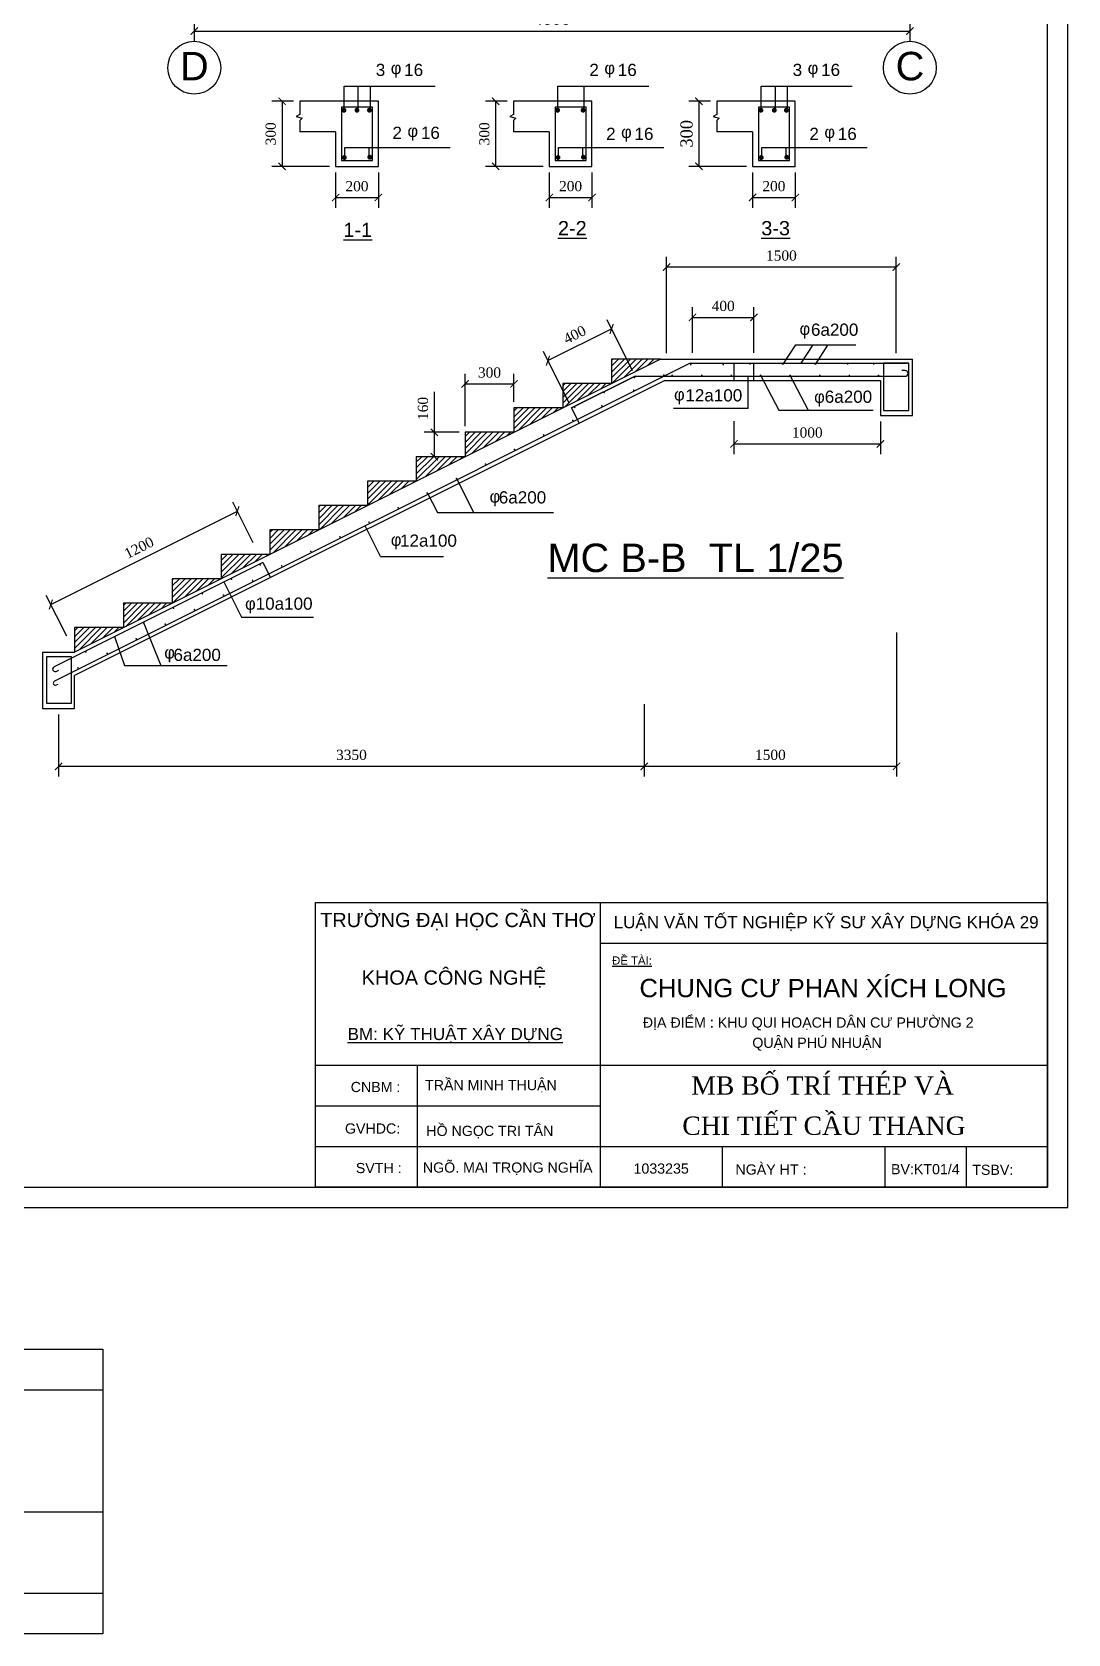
# Model space of a CAD drawing. Header units: millimetres. Extents: x -13160 to 230329, y -20060 to 75228.
# Drawn here: x 204861 to 230329, y -20060 to 19314 of the extents above; entities that cross this region are included whole.
import ezdxf
from ezdxf.enums import TextEntityAlignment as Align

# ---------------------------------------------------------------- set-up
doc = ezdxf.new("R2010")
doc.units = ezdxf.units.MM
doc.header["$LTSCALE"] = 6
for name, color, linetype in [('BAO', 3, 'Continuous'), ('BAODAM', 3, 'Continuous'), ('BAOMANH', 2, 'Continuous'), ('DAI', 4, 'Continuous'), ('HATCH', 5, 'Continuous'), ('KTHUOT', 6, 'Continuous'), ('TEXT', 7, 'Continuous'), ('THEP', 1, 'Continuous')]:
    doc.layers.add(name, color=color, linetype=linetype)
doc.styles.add('VH', font='')
doc.styles.add('VNI-HELVE', font='')
doc.styles.add('VNI-TIMES', font='')
doc.styles.get('VH').set_extended_font_data('VNI-Helve')
doc.styles.get('VNI-HELVE').set_extended_font_data('VNI-Helve')
doc.styles.get('VNI-TIMES').set_extended_font_data('VNI-Times')
doc.dimstyles.new('D1', dxfattribs={"dimtxt": 250, "dimasz": 180, "dimexe": 250, "dimexo": 150, "dimgap": 150, "dimtad": 1, "dimdec": 0, "dimtxsty": 'VNI-TIMES', "dimblk": 'ARCHTICK', "dimcen": 2.5, "dimadec": 0, "dimazin": 0, "dimtfac": 1, "dimtdec": 0, "dimtmove": 0, "dimatfit": 3, "dimldrblk": 'ARCHTICK', "dimfxl": 1, "dimarcsym": 0})

# ---------------------------------------------------------------- blocks, each defined once
blk = doc.blocks.new('_ArchTick')
at = {"layer": 'BAOMANH', "color": 0, "const_width": 0.15}
blk.add_lwpolyline([(-0.5, -0.5), (0.5, 0.5)], dxfattribs=at)
blk = doc.blocks.new('*D32')
at = {"layer": 'DEFPOINTS', "color": 0, "linetype": 'Continuous', "ltscale": 4}
for p in [(211443, 17613), (211008, 16013), (212325, 16013)]:
    blk.add_point(p, dxfattribs=at)
at = {"layer": 'KTHUOT', "color": 0, "linetype": 'Continuous', "lineweight": -2, "ltscale": 4, "transparency": 16777216}
for p, q in [((211293, 17613), (210758, 17613)), ((211008, 17613), (211008, 16013)), ((212175, 16013), (210758, 16013))]:
    blk.add_line(p, q, dxfattribs=at)
at = {"layer": 'KTHUOT', "color": 0, "linetype": 'Continuous', "lineweight": -2, "ltscale": 4, "transparency": 16777216, "xscale": 180, "yscale": 180, "zscale": 180}
for p, rotation in [((211008, 17613), 90), ((211008, 16013), 270)]:
    blk.add_blockref('_ArchTick', p, dxfattribs=dict(at, rotation=rotation))
at = {"layer": 'KTHUOT', "color": 0, "linetype": 'Continuous', "ltscale": 4, "transparency": 16777216, "insert": (210730, 16813), "char_height": 250, "attachment_point": 5, "rotation": 90, "style": 'VNI-TIMES'}
blk.add_mtext('300', dxfattribs=at)
blk = doc.blocks.new('*D31')
at = {"layer": 'DEFPOINTS', "color": 0, "linetype": 'Continuous', "ltscale": 4}
for p in [(212325, 16013), (213375, 16013), (213375, 15247)]:
    blk.add_point(p, dxfattribs=at)
at = {"layer": 'KTHUOT', "color": 0, "linetype": 'Continuous', "lineweight": -2, "ltscale": 4, "transparency": 16777216}
for p, q in [((212325, 15863), (212325, 14997)), ((213375, 15863), (213375, 14997)), ((212325, 15247), (213375, 15247))]:
    blk.add_line(p, q, dxfattribs=at)
at = {"layer": 'KTHUOT', "color": 0, "linetype": 'Continuous', "lineweight": -2, "ltscale": 4, "transparency": 16777216, "xscale": 180, "yscale": 180, "zscale": 180, "rotation": 180}
blk.add_blockref('_ArchTick', (212325, 15247), dxfattribs=at)
at = {"layer": 'KTHUOT', "color": 0, "linetype": 'Continuous', "lineweight": -2, "ltscale": 4, "transparency": 16777216, "xscale": 180, "yscale": 180, "zscale": 180}
blk.add_blockref('_ArchTick', (213375, 15247), dxfattribs=at)
at = {"layer": 'KTHUOT', "color": 0, "linetype": 'Continuous', "ltscale": 4, "transparency": 16777216, "insert": (212850, 15525), "char_height": 250, "attachment_point": 5, "style": 'VNI-TIMES'}
blk.add_mtext('200', dxfattribs=at)
blk = doc.blocks.new('*D30')
at = {"layer": 'DEFPOINTS', "color": 0, "linetype": 'Continuous', "ltscale": 4}
for p in [(217577, 16013), (218627, 16013), (218627, 15247)]:
    blk.add_point(p, dxfattribs=at)
at = {"layer": 'KTHUOT', "color": 0, "linetype": 'Continuous', "lineweight": -2, "ltscale": 4, "transparency": 16777216}
for p, q in [((217577, 15863), (217577, 14997)), ((218627, 15863), (218627, 14997)), ((217577, 15247), (218627, 15247))]:
    blk.add_line(p, q, dxfattribs=at)
at = {"layer": 'KTHUOT', "color": 0, "linetype": 'Continuous', "lineweight": -2, "ltscale": 4, "transparency": 16777216, "xscale": 180, "yscale": 180, "zscale": 180, "rotation": 180}
blk.add_blockref('_ArchTick', (217577, 15247), dxfattribs=at)
at = {"layer": 'KTHUOT', "color": 0, "linetype": 'Continuous', "lineweight": -2, "ltscale": 4, "transparency": 16777216, "xscale": 180, "yscale": 180, "zscale": 180}
blk.add_blockref('_ArchTick', (218627, 15247), dxfattribs=at)
at = {"layer": 'KTHUOT', "color": 0, "linetype": 'Continuous', "ltscale": 4, "transparency": 16777216, "insert": (218102, 15525), "char_height": 250, "attachment_point": 5, "style": 'VNI-TIMES'}
blk.add_mtext('200', dxfattribs=at)
blk = doc.blocks.new('*D29')
at = {"layer": 'DEFPOINTS', "color": 0, "linetype": 'Continuous', "ltscale": 4}
for p in [(216695, 17613), (216259, 16013), (217577, 16013)]:
    blk.add_point(p, dxfattribs=at)
at = {"layer": 'KTHUOT', "color": 0, "linetype": 'Continuous', "lineweight": -2, "ltscale": 4, "transparency": 16777216}
for p, q in [((216545, 17613), (216009, 17613)), ((216259, 17613), (216259, 16013)), ((217427, 16013), (216009, 16013))]:
    blk.add_line(p, q, dxfattribs=at)
at = {"layer": 'KTHUOT', "color": 0, "linetype": 'Continuous', "lineweight": -2, "ltscale": 4, "transparency": 16777216, "xscale": 180, "yscale": 180, "zscale": 180}
for p, rotation in [((216259, 17613), 90), ((216259, 16013), 270)]:
    blk.add_blockref('_ArchTick', p, dxfattribs=dict(at, rotation=rotation))
at = {"layer": 'KTHUOT', "color": 0, "linetype": 'Continuous', "ltscale": 4, "transparency": 16777216, "insert": (215981, 16813), "char_height": 250, "attachment_point": 5, "rotation": 90, "style": 'VNI-TIMES'}
blk.add_mtext('300', dxfattribs=at)
blk = doc.blocks.new('*D27')
at = {"layer": 'DEFPOINTS', "color": 0, "linetype": 'Continuous', "ltscale": 4}
for p in [(208849, 22008), (226443, 20239), (226443, 19338)]:
    blk.add_point(p, dxfattribs=at)
at = {"layer": 'KTHUOT', "color": 0, "linetype": 'Continuous', "lineweight": -2, "ltscale": 4, "transparency": 16777216}
for p, q in [((208849, 21858), (208849, 19088)), ((226443, 20089), (226443, 19088)), ((208849, 19338), (226443, 19338))]:
    blk.add_line(p, q, dxfattribs=at)
at = {"layer": 'KTHUOT', "color": 0, "linetype": 'Continuous', "lineweight": -2, "ltscale": 4, "transparency": 16777216, "xscale": 180, "yscale": 180, "zscale": 180, "rotation": 180}
blk.add_blockref('_ArchTick', (208849, 19338), dxfattribs=at)
at = {"layer": 'KTHUOT', "color": 0, "linetype": 'Continuous', "lineweight": -2, "ltscale": 4, "transparency": 16777216, "xscale": 180, "yscale": 180, "zscale": 180}
blk.add_blockref('_ArchTick', (226443, 19338), dxfattribs=at)
at = {"layer": 'KTHUOT', "color": 0, "linetype": 'Continuous', "ltscale": 4, "transparency": 16777216, "insert": (217646, 19641), "char_height": 300, "attachment_point": 5, "style": 'VNI-TIMES'}
blk.add_mtext('4000', dxfattribs=at)
blk = doc.blocks.new('*D23')
at = {"layer": 'DEFPOINTS', "color": 0, "linetype": 'Continuous', "ltscale": 4}
for p in [(222575, 16013), (223625, 16013), (223625, 15247)]:
    blk.add_point(p, dxfattribs=at)
at = {"layer": 'KTHUOT', "color": 0, "linetype": 'Continuous', "lineweight": -2, "ltscale": 4, "transparency": 16777216}
for p, q in [((222575, 15863), (222575, 14997)), ((223625, 15863), (223625, 14997)), ((222575, 15247), (223625, 15247))]:
    blk.add_line(p, q, dxfattribs=at)
at = {"layer": 'KTHUOT', "color": 0, "linetype": 'Continuous', "lineweight": -2, "ltscale": 4, "transparency": 16777216, "xscale": 180, "yscale": 180, "zscale": 180, "rotation": 180}
blk.add_blockref('_ArchTick', (222575, 15247), dxfattribs=at)
at = {"layer": 'KTHUOT', "color": 0, "linetype": 'Continuous', "lineweight": -2, "ltscale": 4, "transparency": 16777216, "xscale": 180, "yscale": 180, "zscale": 180}
blk.add_blockref('_ArchTick', (223625, 15247), dxfattribs=at)
at = {"layer": 'KTHUOT', "color": 0, "linetype": 'Continuous', "ltscale": 4, "transparency": 16777216, "insert": (223100, 15525), "char_height": 250, "attachment_point": 5, "style": 'VNI-TIMES'}
blk.add_mtext('200', dxfattribs=at)
blk = doc.blocks.new('*D22')
at = {"layer": 'DEFPOINTS', "color": 0, "linetype": 'Continuous', "ltscale": 4}
for p in [(221693, 17613), (221257, 16013), (222575, 16013)]:
    blk.add_point(p, dxfattribs=at)
at = {"layer": 'KTHUOT', "color": 0, "linetype": 'Continuous', "lineweight": -2, "ltscale": 4, "transparency": 16777216}
for p, q in [((221543, 17613), (221007, 17613)), ((221257, 17613), (221257, 16013)), ((222425, 16013), (221007, 16013))]:
    blk.add_line(p, q, dxfattribs=at)
at = {"layer": 'KTHUOT', "color": 0, "linetype": 'Continuous', "lineweight": -2, "ltscale": 4, "transparency": 16777216, "xscale": 180, "yscale": 180, "zscale": 180}
for p, rotation in [((221257, 17613), 90), ((221257, 16013), 270)]:
    blk.add_blockref('_ArchTick', p, dxfattribs=dict(at, rotation=rotation))
at = {"layer": 'KTHUOT', "color": 0, "linetype": 'Continuous', "ltscale": 4, "transparency": 16777216, "insert": (220954, 16813), "char_height": 300, "attachment_point": 5, "rotation": 90, "style": 'VNI-TIMES'}
blk.add_mtext('300', dxfattribs=at)
blk = doc.blocks.new('*D15')
at = {"layer": 'DEFPOINTS', "color": 0, "linetype": 'Continuous', "ltscale": 4}
for p in [(219913, 2944), (205515, 2690), (219913, 1266)]:
    blk.add_point(p, dxfattribs=at)
at = {"layer": 'KTHUOT', "color": 0, "linetype": 'Continuous', "lineweight": -2, "ltscale": 4, "transparency": 16777216}
for p, q in [((219913, 2794), (219913, 1016)), ((205515, 2540), (205515, 1016)), ((205515, 1266), (219913, 1266))]:
    blk.add_line(p, q, dxfattribs=at)
at = {"layer": 'KTHUOT', "color": 0, "linetype": 'Continuous', "lineweight": -2, "ltscale": 4, "transparency": 16777216, "xscale": 180, "yscale": 180, "zscale": 180, "rotation": 180}
blk.add_blockref('_ArchTick', (205515, 1266), dxfattribs=at)
at = {"layer": 'KTHUOT', "color": 0, "linetype": 'Continuous', "lineweight": -2, "ltscale": 4, "transparency": 16777216, "xscale": 180, "yscale": 180, "zscale": 180}
blk.add_blockref('_ArchTick', (219913, 1266), dxfattribs=at)
at = {"layer": 'KTHUOT', "color": 0, "linetype": 'Continuous', "ltscale": 4, "transparency": 16777216, "insert": (212714, 1546), "char_height": 250, "attachment_point": 5, "style": 'VNI-TIMES'}
blk.add_mtext('3350', dxfattribs=at)
blk = doc.blocks.new('*D14')
at = {"layer": 'DEFPOINTS', "color": 0, "linetype": 'Continuous', "ltscale": 4}
for p in [(226115, 4704), (219913, 2794), (226115, 1266)]:
    blk.add_point(p, dxfattribs=at)
at = {"layer": 'KTHUOT', "color": 0, "linetype": 'Continuous', "lineweight": -2, "ltscale": 4, "transparency": 16777216}
for p, q in [((226115, 4554), (226115, 1016)), ((219913, 2644), (219913, 1016)), ((219913, 1266), (226115, 1266))]:
    blk.add_line(p, q, dxfattribs=at)
at = {"layer": 'KTHUOT', "color": 0, "linetype": 'Continuous', "lineweight": -2, "ltscale": 4, "transparency": 16777216, "xscale": 180, "yscale": 180, "zscale": 180, "rotation": 180}
blk.add_blockref('_ArchTick', (219913, 1266), dxfattribs=at)
at = {"layer": 'KTHUOT', "color": 0, "linetype": 'Continuous', "lineweight": -2, "ltscale": 4, "transparency": 16777216, "xscale": 180, "yscale": 180, "zscale": 180}
blk.add_blockref('_ArchTick', (226115, 1266), dxfattribs=at)
at = {"layer": 'KTHUOT', "color": 0, "linetype": 'Continuous', "ltscale": 4, "transparency": 16777216, "insert": (223014, 1546), "char_height": 250, "attachment_point": 5, "style": 'VNI-TIMES'}
blk.add_mtext('1500', dxfattribs=at)
blk = doc.blocks.new('*D13')
at = {"layer": 'DEFPOINTS', "color": 0, "linetype": 'Continuous', "ltscale": 4}
for p in [(209909, 7537), (210365, 6624), (205780, 4332)]:
    blk.add_point(p, dxfattribs=at)
at = {"layer": 'KTHUOT', "color": 0, "linetype": 'Continuous', "lineweight": -2, "ltscale": 4, "transparency": 16777216}
for p, q in [((205324, 5245), (209909, 7537)), ((210298, 6758), (209797, 7761)), ((205713, 4466), (205212, 5468))]:
    blk.add_line(p, q, dxfattribs=at)
at = {"layer": 'KTHUOT', "color": 0, "linetype": 'Continuous', "lineweight": -2, "ltscale": 4, "transparency": 16777216, "xscale": 180, "yscale": 180, "zscale": 180}
for p, rotation in [((209909, 7537), 26.56505117707803), ((205324, 5245), 206.565051177078)]:
    blk.add_blockref('_ArchTick', p, dxfattribs=dict(at, rotation=rotation))
at = {"layer": 'KTHUOT', "color": 0, "linetype": 'Continuous', "ltscale": 4, "transparency": 16777216, "insert": (207492, 6640), "char_height": 250, "attachment_point": 5, "rotation": 26.5651, "style": 'VNI-TIMES'}
blk.add_mtext('1200', dxfattribs=at)
blk = doc.blocks.new('*D12')
at = {"layer": 'DEFPOINTS', "color": 0, "linetype": 'Continuous', "ltscale": 4}
for p in [(222118, 9900), (225721, 9890), (225721, 9191)]:
    blk.add_point(p, dxfattribs=at)
at = {"layer": 'KTHUOT', "color": 0, "linetype": 'Continuous', "lineweight": -2, "ltscale": 4, "transparency": 16777216}
for p, q in [((222118, 9750), (222118, 8941)), ((225721, 9740), (225721, 8941)), ((222118, 9191), (225721, 9191))]:
    blk.add_line(p, q, dxfattribs=at)
at = {"layer": 'KTHUOT', "color": 0, "linetype": 'Continuous', "lineweight": -2, "ltscale": 4, "transparency": 16777216, "xscale": 180, "yscale": 180, "zscale": 180, "rotation": 180}
blk.add_blockref('_ArchTick', (222118, 9191), dxfattribs=at)
at = {"layer": 'KTHUOT', "color": 0, "linetype": 'Continuous', "lineweight": -2, "ltscale": 4, "transparency": 16777216, "xscale": 180, "yscale": 180, "zscale": 180}
blk.add_blockref('_ArchTick', (225721, 9191), dxfattribs=at)
at = {"layer": 'KTHUOT', "color": 0, "linetype": 'Continuous', "ltscale": 4, "transparency": 16777216, "insert": (223920, 9469), "char_height": 250, "attachment_point": 5, "style": 'VNI-TIMES'}
blk.add_mtext('1000', dxfattribs=at)
blk = doc.blocks.new('*D11')
at = {"layer": 'DEFPOINTS', "color": 0, "linetype": 'Continuous', "ltscale": 4}
for p in [(222610, 12302), (221098, 11283), (222610, 11283)]:
    blk.add_point(p, dxfattribs=at)
at = {"layer": 'KTHUOT', "color": 0, "linetype": 'Continuous', "lineweight": -2, "ltscale": 4, "transparency": 16777216}
for p, q in [((221098, 11433), (221098, 12552)), ((221098, 12302), (222610, 12302)), ((222610, 11433), (222610, 12552))]:
    blk.add_line(p, q, dxfattribs=at)
at = {"layer": 'KTHUOT', "color": 0, "linetype": 'Continuous', "lineweight": -2, "ltscale": 4, "transparency": 16777216, "xscale": 180, "yscale": 180, "zscale": 180, "rotation": 180}
blk.add_blockref('_ArchTick', (221098, 12302), dxfattribs=at)
at = {"layer": 'KTHUOT', "color": 0, "linetype": 'Continuous', "lineweight": -2, "ltscale": 4, "transparency": 16777216, "xscale": 180, "yscale": 180, "zscale": 180}
blk.add_blockref('_ArchTick', (222610, 12302), dxfattribs=at)
at = {"layer": 'KTHUOT', "color": 0, "linetype": 'Continuous', "ltscale": 4, "transparency": 16777216, "insert": (221854, 12580), "char_height": 250, "attachment_point": 5, "style": 'VNI-TIMES'}
blk.add_mtext('400', dxfattribs=at)
blk = doc.blocks.new('*D10')
at = {"layer": 'DEFPOINTS', "color": 0, "linetype": 'Continuous', "ltscale": 4}
for p in [(216708, 10666), (216708, 10076), (215508, 9476)]:
    blk.add_point(p, dxfattribs=at)
at = {"layer": 'KTHUOT', "color": 0, "linetype": 'Continuous', "lineweight": -2, "ltscale": 4, "transparency": 16777216}
for p, q in [((215508, 9626), (215508, 10916)), ((215508, 10666), (216708, 10666)), ((216708, 10226), (216708, 10916))]:
    blk.add_line(p, q, dxfattribs=at)
at = {"layer": 'KTHUOT', "color": 0, "linetype": 'Continuous', "lineweight": -2, "ltscale": 4, "transparency": 16777216, "xscale": 180, "yscale": 180, "zscale": 180, "rotation": 180}
blk.add_blockref('_ArchTick', (215508, 10666), dxfattribs=at)
at = {"layer": 'KTHUOT', "color": 0, "linetype": 'Continuous', "lineweight": -2, "ltscale": 4, "transparency": 16777216, "xscale": 180, "yscale": 180, "zscale": 180}
blk.add_blockref('_ArchTick', (216708, 10666), dxfattribs=at)
at = {"layer": 'KTHUOT', "color": 0, "linetype": 'Continuous', "ltscale": 4, "transparency": 16777216, "insert": (216108, 10944), "char_height": 250, "attachment_point": 5, "style": 'VNI-TIMES'}
blk.add_mtext('300', dxfattribs=at)
blk = doc.blocks.new('*D9')
at = {"layer": 'DEFPOINTS', "color": 0, "linetype": 'Continuous', "ltscale": 4}
for p in [(214752, 9476), (215508, 9476), (215508, 8876)]:
    blk.add_point(p, dxfattribs=at)
at = {"layer": 'KTHUOT', "color": 0, "linetype": 'Continuous', "lineweight": -2, "ltscale": 4, "transparency": 16777216}
for p, q in [((214752, 9476), (214752, 10469)), ((215358, 9476), (214502, 9476)), ((214752, 8876), (214752, 9476)), ((215358, 8876), (214502, 8876))]:
    blk.add_line(p, q, dxfattribs=at)
at = {"layer": 'KTHUOT', "color": 0, "linetype": 'Continuous', "lineweight": -2, "ltscale": 4, "transparency": 16777216, "xscale": 180, "yscale": 180, "zscale": 180}
for p, rotation in [((214752, 9476), 90), ((214752, 8876), 270)]:
    blk.add_blockref('_ArchTick', p, dxfattribs=dict(at, rotation=rotation))
at = {"layer": 'KTHUOT', "color": 0, "linetype": 'Continuous', "ltscale": 4, "transparency": 16777216, "insert": (214473, 10063), "char_height": 250, "attachment_point": 5, "rotation": 90, "style": 'VNI-TIMES'}
blk.add_mtext('160', dxfattribs=at)
blk = doc.blocks.new('*D8')
at = {"layer": 'DEFPOINTS', "color": 0, "linetype": 'Continuous', "ltscale": 4}
for p in [(219109, 12016), (219687, 10855), (218123, 10076)]:
    blk.add_point(p, dxfattribs=at)
at = {"layer": 'KTHUOT', "color": 0, "linetype": 'Continuous', "lineweight": -2, "ltscale": 4, "transparency": 16777216}
for p, q in [((219620, 10989), (218997, 12240)), ((217544, 11238), (219109, 12016)), ((218056, 10210), (217433, 11461))]:
    blk.add_line(p, q, dxfattribs=at)
at = {"layer": 'KTHUOT', "color": 0, "linetype": 'Continuous', "lineweight": -2, "ltscale": 4, "transparency": 16777216, "xscale": 180, "yscale": 180, "zscale": 180}
for p, rotation in [((219109, 12016), 26.46610344392658), ((217544, 11238), 206.4661034439266)]:
    blk.add_blockref('_ArchTick', p, dxfattribs=dict(at, rotation=rotation))
at = {"layer": 'KTHUOT', "color": 0, "linetype": 'Continuous', "ltscale": 4, "transparency": 16777216, "insert": (218203, 11876), "char_height": 250, "attachment_point": 5, "rotation": 26.4661, "style": 'VNI-TIMES'}
blk.add_mtext('400', dxfattribs=at)
blk = doc.blocks.new('*D7')
at = {"layer": 'DEFPOINTS', "color": 0, "linetype": 'Continuous', "ltscale": 4}
for p in [(220462, 13539), (220462, 11270), (226109, 11270)]:
    blk.add_point(p, dxfattribs=at)
at = {"layer": 'KTHUOT', "color": 0, "linetype": 'Continuous', "lineweight": -2, "ltscale": 4, "transparency": 16777216}
for p, q in [((220462, 11420), (220462, 13789)), ((226109, 11420), (226109, 13789)), ((226109, 13539), (220462, 13539))]:
    blk.add_line(p, q, dxfattribs=at)
at = {"layer": 'KTHUOT', "color": 0, "linetype": 'Continuous', "lineweight": -2, "ltscale": 4, "transparency": 16777216, "xscale": 180, "yscale": 180, "zscale": 180, "rotation": 180}
blk.add_blockref('_ArchTick', (220462, 13539), dxfattribs=at)
at = {"layer": 'KTHUOT', "color": 0, "linetype": 'Continuous', "lineweight": -2, "ltscale": 4, "transparency": 16777216, "xscale": 180, "yscale": 180, "zscale": 180}
blk.add_blockref('_ArchTick', (226109, 13539), dxfattribs=at)
at = {"layer": 'KTHUOT', "color": 0, "linetype": 'Continuous', "ltscale": 4, "transparency": 16777216, "insert": (223285, 13819), "char_height": 250, "attachment_point": 5, "style": 'VNI-TIMES'}
blk.add_mtext('1500', dxfattribs=at)

msp = doc.modelspace()

# ---------------------------------------------------------------- hatches: boundary and pattern name
at = {"layer": 'HATCH', "linetype": 'Continuous'}
h = msp.add_hatch(dxfattribs=at)
h.set_pattern_fill('ANSI31', color=5, scale=32, style=0)
h.set_pattern_definition([(45, (160350.5, -173236.47), (-71.84205, 71.84205), [])])
h.paths.add_polyline_path([(210708.2, 7076), (210708.2, 6476), (211908.2, 7076)])
h.paths.add_polyline_path([(211908.2, 7676), (211908.2, 7076), (213108.2, 7676)])
h.paths.add_polyline_path([(214308.2, 8276), (213108.2, 8276), (213108.2, 7676)])
h.paths.add_polyline_path([(215508.2, 8876), (214308.2, 8876), (214308.2, 8276)])
h.paths.add_polyline_path([(215508.2, 8876), (216708.2, 9476), (215508.2, 9476)])
h.paths.add_polyline_path([(217908.2, 10076), (216708.2, 10076), (216708.2, 9476)])
h.paths.add_polyline_path([(219108.2, 10676), (217908.2, 10676), (217908.2, 10076)])
h.paths.add_polyline_path([(220308.2, 11276), (219108.2, 11276), (219108.2, 10676)])
h = msp.add_hatch(dxfattribs=at)
h.set_pattern_fill('ANSI31', color=5, scale=32, style=0)
h.set_pattern_definition([(45, (112541.48, -5722.75), (-71.84205, 71.84205), [])])
h.paths.add_polyline_path([(210492.9, 6368.4), (210708.2, 6476), (210439.1, 6476), (209508.2, 6476), (209508.2, 5876)])
h.paths.add_polyline_path([(208308.2, 5876), (208308.2, 5276), (209508.2, 5876)])
h.paths.add_polyline_path([(208308.2, 5276), (207108.2, 5276), (207108.2, 4676)])
h.paths.add_polyline_path([(207108.2, 4676), (205908.2, 4676), (205908.2, 4076)])

# ---------------------------------------------------------------- linework, layer by layer
at = {"layer": 'BAO'}
for p, q in [((195601, -14059.8), (206601, -14059.8)), ((188601, -17059.8), (206601, -17059.8)), ((188601, -19059.8), (206601, -19059.8))]:
    msp.add_line(p, q, dxfattribs=at)
msp.add_lwpolyline([(206601, -20059.8), (188601, -20059.8), (188601, -13059.8), (206601, -13059.8)], close=True, dxfattribs=at)
at = {"layer": 'BAODAM', "color": 3, "linetype": 'Continuous', "ltscale": 4}
for p, q in [((212325, 17612.9), (211443.4, 17612.9)), ((217576.8, 17612.9), (216695.3, 17612.9)), ((222574.9, 17612.9), (221693.3, 17612.9)), ((212325, 16862.9), (211443.4, 16862.9)), ((217576.8, 16862.9), (216695.3, 16862.9)), ((222574.9, 16862.9), (221693.3, 16862.9))]:
    msp.add_line(p, q, dxfattribs=at)
at = {"layer": 'BAODAM', "color": 3, "linetype": 'Continuous'}
for p, q in [((213375, 17612.9), (212325, 17612.9)), ((213375, 16012.9), (213375, 17612.9)), ((218626.8, 17612.9), (217576.8, 17612.9)), ((218626.8, 16012.9), (218626.8, 17612.9)), ((223624.9, 17612.9), (222574.9, 17612.9)), ((223624.9, 16012.9), (223624.9, 17612.9)), ((212325, 16862.9), (212325, 16012.9)), ((217576.8, 16862.9), (217576.8, 16012.9)), ((222574.9, 16862.9), (222574.9, 16012.9)), ((212325, 16012.9), (213375, 16012.9)), ((217576.8, 16012.9), (218626.8, 16012.9)), ((222574.9, 16012.9), (223624.9, 16012.9)), ((220308.2, 11276), (205908.2, 4076)), ((220308.2, 11276), (226508.2, 11276)), ((226508.2, 9890.2), (226508.2, 11276)), ((220421.5, 10752.9), (205908.2, 3496.3)), ((220421.5, 10752.9), (225720.9, 10752.9)), ((225720.9, 10752.9), (225720.9, 9890.2)), ((225720.9, 9890.2), (226508.2, 9890.2)), ((205120.9, 4076), (205908.2, 4076)), ((205120.9, 4076), (205120.9, 2690.2)), ((205908.2, 2690.2), (205908.2, 3496.3)), ((205120.9, 2690.2), (205908.2, 2690.2))]:
    msp.add_line(p, q, dxfattribs=at)
for points in [[(220308.2, 11276), (219108.2, 11276), (219108.2, 10676)], [(219108.2, 10676), (217908.2, 10676), (217908.2, 10076)], [(217908.2, 10076), (216708.2, 10076), (216708.2, 9476)], [(216708.2, 9476), (215508.2, 9476), (215508.2, 8876)], [(215508.2, 8876), (214308.2, 8876), (214308.2, 8276)], [(214308.2, 8276), (213108.2, 8276), (213108.2, 7676)], [(213108.2, 7676), (211908.2, 7676), (211908.2, 7076)], [(211908.2, 7076), (210708.2, 7076), (210708.2, 6476)], [(210708.2, 6476), (209508.2, 6476), (209508.2, 5876)], [(209508.2, 5876), (208308.2, 5876), (208308.2, 5276)], [(208308.2, 5276), (207108.2, 5276), (207108.2, 4676)], [(207108.2, 4676), (205908.2, 4676), (205908.2, 4076)]]:
    msp.add_lwpolyline(points, dxfattribs=at)
for centre in [(208848.8, 18437.8), (226443, 18437.8)]:
    msp.add_circle(centre, 650, dxfattribs=at)
at = {"layer": 'BAOMANH', "color": 2, "linetype": 'Continuous', "ltscale": 4}
for p, q in [((212550, 16215.5), (212550, 16475.9)), ((212550, 16475.9), (215139.9, 16475.9)), ((213149.1, 16230.3), (213149.1, 16475.9)), ((217801.8, 16475.9), (220391.7, 16475.9)), ((217801.8, 16215.5), (217801.8, 16475.9)), ((218401, 16230.3), (218401, 16475.9)), ((222799.9, 16475.9), (225389.8, 16475.9)), ((222799.9, 16215.5), (222799.9, 16475.9)), ((223399, 16230.3), (223399, 16475.9))]:
    msp.add_line(p, q, dxfattribs=at)
at = {"layer": 'BAOMANH', "color": 2, "linetype": 'Continuous'}
for p, q in [((223331.2, 11151.9), (223638.3, 11627.4)), ((223638.3, 11627.4), (225112.3, 11627.4)), ((223770.5, 11174.6), (224062.9, 11627.4)), ((224122, 11144.2), (224429.1, 11619.8)), ((222464.7, 10061.5), (222464.7, 10854.6)), ((222770.8, 10877.1), (223223.9, 10016.5)), ((223488.4, 10876.9), (223941.4, 10016.3)), ((222464.7, 10061.5), (220627.4, 10061.5)), ((223223.9, 10016.5), (225539.5, 10016.5)), ((215294.3, 8346.1), (215716.8, 7501)), ((214586.7, 7980.2), (214826.3, 7501)), ((214826.3, 7501), (217682.8, 7501)), ((213427.2, 6427.1), (213051.3, 7178.9)), ((213427.2, 6427.1), (214980.5, 6427.1)), ((209574, 5798), (210014.6, 4931)), ((207603.3, 4798.9), (208025.9, 3743.2)), ((210014.6, 4931), (211777.3, 4931)), ((206895.8, 4433.1), (207135.4, 3743.2)), ((207135.4, 3743.2), (209656.7, 3743.2))]:
    msp.add_line(p, q, dxfattribs=at)
at = {"layer": 'BAOMANH', "color": 2, "linetype": 'Continuous', "ltscale": 4}
for points in [[(212533.6, 17378.1), (212533.6, 17987.6), (214774.6, 17987.6)], [(212876.5, 17404.2), (212876.5, 17987.6)], [(213184.1, 17404.2), (213184.1, 17987.6)], [(217785.5, 17378.1), (217785.5, 17987.6), (220026.4, 17987.6)], [(218436, 17404.2), (218436, 17987.6)], [(222783.5, 17378.1), (222783.5, 17987.6), (225024.5, 17987.6)], [(223137.9, 17404.2), (223137.9, 17987.6)], [(223434, 17404.2), (223434, 17987.6)], [(211443.4, 17612.9), (211443.4, 17286.7), (211358.3, 17242.4), (211505.8, 17198.2), (211446.8, 17139.2), (211443.4, 16862.9)], [(216695.3, 17612.9), (216695.3, 17286.7), (216610.1, 17242.4), (216757.7, 17198.2), (216698.7, 17139.2), (216695.3, 16862.9)], [(221693.3, 17612.9), (221693.3, 17286.7), (221608.2, 17242.4), (221755.7, 17198.2), (221696.7, 17139.2), (221693.3, 16862.9)]]:
    msp.add_lwpolyline(points, dxfattribs=at)
at = {"layer": 'DAI', "color": 4, "linetype": 'Continuous'}
for p, q in [((212467.5, 17471.2), (212467.5, 16156.6)), ((213233.3, 17471.2), (212467.5, 17471.2)), ((213233.3, 16156.6), (213233.3, 17471.2)), ((217719.3, 17471.2), (217719.3, 16156.6)), ((218485.1, 17471.2), (217719.3, 17471.2)), ((218485.1, 16156.6), (218485.1, 17471.2)), ((222717.4, 17471.2), (222717.4, 16156.6)), ((223483.2, 17471.2), (222717.4, 17471.2)), ((223483.2, 16156.6), (223483.2, 17471.2)), ((212467.5, 16156.6), (213233.3, 16156.6)), ((217719.3, 16156.6), (218485.1, 16156.6)), ((222717.4, 16156.6), (223483.2, 16156.6))]:
    msp.add_line(p, q, dxfattribs=at)
at = {"layer": 'DAI', "color": 3, "linetype": 'Continuous', "lineweight": 0, "ltscale": 4}
for p, q in [((209508.2, 6476), (209508.2, 5876)), ((210439.1, 6476), (209508.2, 6476)), ((209508.2, 5876), (210492.9, 6368.4)), ((210708.2, 6476), (210439.1, 6476)), ((210492.9, 6368.4), (210708.2, 6476))]:
    msp.add_line(p, q, dxfattribs=at)
at = {"layer": 'DAI', "color": 4, "linetype": 'Continuous', "ltscale": 4}
for p, q in [((218829.4, -2080.2), (218829.4, -9080.2)), ((218829.4, -3080.2), (229829.4, -3080.2)), ((211829.4, -6080.2), (229829.4, -6080.2)), ((214329.4, -6080.2), (214329.4, -9080.2)), ((211829.4, -7080.2), (218829.4, -7080.2)), ((211829.4, -8080.2), (229829.4, -8080.2)), ((221829.4, -8080.2), (221829.4, -9080.2)), ((225829.4, -8080.2), (225829.4, -9080.2)), ((227829.4, -8080.2), (227829.4, -9080.2))]:
    msp.add_line(p, q, dxfattribs=at)
for points in [[(146129.4, -9580.2), (230329.4, -9580.2), (230329.4, 49819.8), (146129.4, 49819.8)], [(146629.4, -9080.2), (229829.4, -9080.2), (229829.4, 49319.8), (146629.4, 49319.8)], [(229829.4, -9080.2), (211829.4, -9080.2), (211829.4, -2080.2), (229829.4, -2080.2)]]:
    msp.add_lwpolyline(points, close=True, dxfattribs=at)
at = {"layer": 'THEP'}
for p, q in [((221042.7, 11174.6), (210623.8, 5965.1)), ((221042.7, 11174.6), (226372.8, 11174.6)), ((222111.8, 11174.6), (222111.8, 10752.9)), ((222598.3, 11174.6), (222598.3, 10752.9)), ((219687.1, 10854.6), (225720.9, 10854.6)), ((210537.3, 6279.7), (205766.1, 3894.1)), ((210623.8, 5965.1), (210443.1, 5874.8)), ((210537.3, 6279.7), (210724.8, 5904.6))]:
    msp.add_line(p, q, dxfattribs=at)
at = {"layer": 'THEP', "color": 1, "linetype": 'Continuous', "ltscale": 4, "const_width": 60}
for points in [[(212500.6, 17392.5, 1), (212560.6, 17392.5, 1)], [(212818.8, 17392.5, 1), (212878.8, 17392.5, 1)], [(213126.5, 17392.5, 1), (213186.5, 17392.5, 1)], [(217752.5, 17392.5, 1), (217812.5, 17392.5, 1)], [(218378.3, 17392.5, 1), (218438.3, 17392.5, 1)], [(222750.5, 17392.5, 1), (222810.5, 17392.5, 1)], [(223080.2, 17392.5, 1), (223140.2, 17392.5, 1)], [(223376.4, 17392.5, 1), (223436.4, 17392.5, 1)], [(212509.6, 16229.8, 1), (212569.6, 16229.8, 1)], [(213135.5, 16237.1, 1), (213195.5, 16237.1, 1)], [(217761.5, 16229.8, 1), (217821.5, 16229.8, 1)], [(218387.3, 16237.1, 1), (218447.3, 16237.1, 1)], [(222759.5, 16229.8, 1), (222819.5, 16229.8, 1)], [(223385.4, 16237.1, 1), (223445.4, 16237.1, 1)]]:
    msp.add_lwpolyline(points, format="xyb", close=True, dxfattribs=at)
at = {"layer": 'THEP', "const_width": 20}
for points in [[(221045.4, 11138.4, 1), (221065.4, 11138.4, 1)], [(221845.4, 11138.4, 1), (221865.4, 11138.4, 1)], [(222503, 11156.2, 1), (222523, 11156.2, 1)], [(223303, 11156.2, 1), (223323, 11156.2, 1)], [(224103, 11156.2, 1), (224123, 11156.2, 1)], [(224903, 11156.2, 1), (224923, 11156.2, 1)], [(225542.9, 11156.2, 1), (225562.9, 11156.2, 1)], [(219661.9, 10823.9, 1), (219681.9, 10823.9, 1)], [(220384.6, 10880.9, 1), (220404.6, 10880.9, 1)], [(220588.3, 10877.6, 1), (220608.3, 10877.6, 1)], [(221315.8, 10877.6, 1), (221335.8, 10877.6, 1)], [(222043.3, 10877.2, 1), (222063.3, 10877.2, 1)], [(222760.8, 10877.1, 1), (222780.8, 10877.1, 1)], [(223488.4, 10876.7, 1), (223508.4, 10876.7, 1)], [(224215.9, 10876.7, 1), (224235.9, 10876.7, 1)], [(224943.4, 10876.4, 1), (224963.4, 10876.4, 1)], [(225660.9, 10876.2, 1), (225680.9, 10876.2, 1)], [(218916, 10451.6, 1), (218936, 10451.6, 1)], [(219643, 10509.9, 1), (219663, 10509.9, 1)], [(218192.7, 10086.1, 1), (218212.7, 10086.1, 1)], [(218860, 10126.8, 1), (218880, 10126.8, 1)], [(218144.4, 9769, 1), (218164.4, 9769, 1)], [(216713.3, 9053.5, 1), (216733.3, 9053.5, 1)], [(217428.9, 9411.3, 1), (217448.9, 9411.3, 1)], [(215997.8, 8695.7, 1), (216017.8, 8695.7, 1)], [(215282.3, 8338, 1), (215302.3, 8338, 1)], [(214566.7, 7980.2, 1), (214586.7, 7980.2, 1)], [(213851.2, 7622.4, 1), (213871.2, 7622.4, 1)], [(213135.6, 7264.6, 1), (213155.6, 7264.6, 1)], [(212420.1, 6906.9, 1), (212440.1, 6906.9, 1)], [(211704.6, 6549.1, 1), (211724.6, 6549.1, 1)], [(210460.9, 6217.4, 1), (210480.9, 6217.4, 1)], [(210989, 6191.3, 1), (211009, 6191.3, 1)], [(209038.8, 5506.4, 1), (209058.8, 5506.4, 1)], [(209754.3, 5864.1, 1), (209774.3, 5864.1, 1)], [(210273.5, 5833.6, 1), (210293.5, 5833.6, 1)], [(208332.2, 5153.1, 1), (208352.2, 5153.1, 1)], [(208842.4, 5118, 1), (208862.4, 5118, 1)], [(209557.9, 5475.8, 1), (209577.9, 5475.8, 1)], [(207598.8, 4786.4, 1), (207618.8, 4786.4, 1)], [(208126.8, 4760.2, 1), (208146.8, 4760.2, 1)], [(206892.2, 4433.1, 1), (206912.2, 4433.1, 1)], [(207411.3, 4402.5, 1), (207431.3, 4402.5, 1)], [(206176.6, 4075.3, 1), (206196.6, 4075.3, 1)], [(206695.8, 4044.7, 1), (206715.8, 4044.7, 1)], [(205980.2, 3686.9, 1), (206000.2, 3686.9, 1)]]:
    msp.add_lwpolyline(points, format="xyb", close=True, dxfattribs=at)
at = {"layer": 'THEP'}
for points in [[(226413.2, 11174.6), (225790.5, 11174.6), (225790.5, 10009.3), (226413.2, 10009.3)], [(205222.8, 3968), (205823.8, 3968), (205823.8, 2813.5), (205222.8, 2813.5)]]:
    msp.add_lwpolyline(points, close=True, dxfattribs=at)
at = {"layer": 'THEP', "color": 1, "linetype": 'Continuous'}
for points in [[(218311.6, 9697.7), (218122.6, 10075.7), (219687.1, 10854.6), (226327.4, 10854.6, 1), (226327.4, 10993.4), (226242.9, 10993.4)], [(210443.1, 5874.8), (205412.1, 3359.3, 1), (205458.7, 3266), (205500.3, 3286.8)], [(205766.1, 3894.1), (205401.4, 3711.7, 1), (205457.4, 3599.6), (205519.8, 3630.8)]]:
    msp.add_lwpolyline(points, format="xyb", dxfattribs=at)
at = {"layer": 'THEP'}
for points in [[(219687.1, 10854.6), (218122.6, 10075.7)], [(218122.1, 10076.7), (218311.6, 9697.7)]]:
    msp.add_lwpolyline(points, dxfattribs=at)

# ---------------------------------------------------------------- texts
at = {"layer": 'TEXT', "color": 7, "linetype": 'Continuous', "ltscale": 20, "style": 'VH'}
for s, p in [('D', (208851.2, 18477.7)), ('C', (226445.4, 18477.7))]:
    msp.add_text(s, height=700, dxfattribs=at).set_placement(p, align=Align.MIDDLE)
at = {"layer": 'TEXT', "color": 7, "linetype": 'Continuous', "ltscale": 4, "attachment_point": 1, "style": 'VNI-TIMES'}
for s, insert, char_height, width in [('\\fVNI-Helve|b0|i0|c0|p2;3    16', (213311.5, 18534.4), 300, 1700.671), ('\\fVNI-Helve|b0|i0|c0|p2;2    16', (218563.3, 18534.4), 300, 1700.671), ('\\fVNI-Helve|b0|i0|c0|p2;3    16', (223561.4, 18534.4), 300, 1700.671), ('\\fVNI-Helve|b0|i0|c0|p2;2    16', (213722.3, 16988.3), 300, 1700.671), ('{\\fVNI-Helve|b0|i0|c0|p2;2    16}', (218974.2, 16962.5), 300, 1700.671), ('{\\fVNI-Helve|b0|i0|c0|p2;2    16}', (223972.2, 16962.5), 300, 1700.671), ('{\\fVNI-Helve|b0|i0|c0|p2;\\L1-1}', (212515.3, 14626.2), 350, 2133.881), ('{\\fVNI-Helve|b0|i0|c0|p2;\\L2-2}', (217791, 14668.9), 350, 2133.881), ('{\\fVNI-Helve|b0|i0|c0|p2;\\L3-3}', (222789.1, 14668.9), 350, 2133.881)]:
    msp.add_mtext(s, dxfattribs=dict(at, insert=insert, char_height=char_height, width=width))
at = {"layer": 'TEXT', "color": 7, "linetype": 'Continuous', "attachment_point": 1, "style": 'VNI-TIMES'}
for s, insert, char_height, width in [('\\fSymbol|b0|i0|c2|p18;f', (213680.8, 18581), 300, 366.108), ('\\fSymbol|b0|i0|c2|p18;f', (218932.6, 18581), 300, 366.108), ('\\fSymbol|b0|i0|c2|p18;f', (223930.7, 18581), 300, 366.108), ('\\fSymbol|b0|i0|c2|p18;f', (214091.6, 17034.9), 300, 366.108), ('\\fSymbol|b0|i0|c2|p18;f', (219343.4, 17009.1), 300, 366.108), ('\\fSymbol|b0|i0|c2|p18;f', (224341.5, 17009.1), 300, 366.108), ('\\fSymbol|b0|i0|c2|p18;f', (223730.1, 12171.3), 300, 366.108), ('\\fVNI-Helve|b0|i0|c0|p2;6a200', (224010.6, 12148.7), 300, 741.258), ('\\fSymbol|b0|i0|c2|p18;f', (220644.7, 10557.7), 300, 366.108), ('\\fVNI-Helve|b0|i0|c0|p2;12a100', (220923.7, 10535.1), 300, 741.258), ('{\\fSymbol|b0|i0|c2|p18;f\\fVNI-Helve|b0|i0|c0|p2;6a200}', (224089.8, 10500.8), 300, 2483.065), ('\\fSymbol|b0|i0|c2|p18;f', (216110.5, 8049.8), 300, 366.108), ('\\fVNI-Helve|b0|i0|c0|p2;6a200', (216336.4, 8027.2), 300, 741.258), ('\\fSymbol|b0|i0|c2|p18;f', (213682.2, 6986.7), 300, 366.108), ('\\fVNI-Helve|b0|i0|c0|p2;12a100', (213908.2, 6964.1), 300, 741.258), ('\\fVNI-Helve|b0|i0|c0|p2;\\LMC B-B  TL 1/25', (217531.5, 6740.3), 700, 16212.061), ('{\\fSymbol|b0|i0|c2|p18;f\\fVNI-Helve|b0|i0|c0|p2;10a100}', (210099.4, 5415.3), 300, 2483.065), ('\\fSymbol|b0|i0|c2|p18;f', (208111.9, 4214.9), 300, 366.108), ('\\fVNI-Helve|b0|i0|c0|p2;6a200', (208337.9, 4156), 300, 741.258)]:
    msp.add_mtext(s, dxfattribs=dict(at, insert=insert, char_height=char_height, width=width))
at = {"layer": 'TEXT', "color": 7, "style": 'VNI-TIMES'}
for s, insert, char_height, width, attachment_point in [('{\\fVNI-Helve|b0|i0|c0|p2;TRÖÔØNG ÑAÏI HOÏC CAÀN THÔ\\H1.333x;}', (215330.1, -2336.1), 350, 6964.75, 2), ('{\\fVNI-Helve|b0|i0|c0|p2;LUAÄN VAÊN TOÁT NGHIEÄP KYÕ SÖ XAÂY DÖÏNG KHOÙA 29}', (224383.9, -2597.9), 300, 11435.126, 5), ('{\\fVNI-Helve|b0|i0|c0|p2;KHOA COÂNG NGHEÄ}', (215233.2, -3750.6), 350, 6964.75, 2), ('\\fVNI-Helve|b0|i0|c0|p2;CNBM :', (213306.7, -6617.5), 250, 2665.727, 5), ('{\\fVNI-Helve|b0|i0|c0|p2;TRAÀN MINH THUAÄN}', (216143, -6597.1), 250, 4125.478, 5), (' \\fVNI-Helve|b0|i0|c0|p2;   GVHDC:', (213040, -7638.3), 250, 2665.727, 5), ('\\fVNI-Helve|b0|i0|c0|p2;SVTH :', (213383.5, -8609.4), 250, 2665.727, 5)]:
    msp.add_mtext(s, dxfattribs=dict(at, insert=insert, char_height=char_height, width=width, attachment_point=attachment_point))
at = {"layer": 'TEXT', "attachment_point": 1}
for s, insert, char_height, width, style in [('\\fVNI-Helve|b0|i0|c0|p2;\\LÑEÀ TAØI:', (219122, -3406.6), 200, 1257.188, 'VNI-TIMES'), ('{\\fVNI-Helve|b0|i0|c0|p2;CHUNG CÖ PHAN XÍCH LONG}', (219794.3, -3958.4), 450, 10463.729, 'VNI-TIMES'), ('{\\fVNI-Helve|b0|i0|c0|p2;\\LBM: KYÕ THUAÄT XAÂY DÖÏNG}', (212619.5, -5162.3), 300, 5740, 'VNI-TIMES'), ('ÑÒA ÑIEÅM : KHU QUI HOAÏCH DAÂN CÖ PHÖÔØNG 2', (219876.2, -4906.4), 250, 9820.32, 'VNI-HELVE'), ('QUAÄN PHUÙ NHUAÄN', (222568.9, -5403.8), 250, 4751.768, 'VNI-HELVE'), ('MB BOÁ TRÍ THEÙP VAØ', (221069.3, -6354.3), 450, 10463.729, 'VNI-TIMES'), ('CHI TIEÁT CAÀU THANG', (220847.4, -7342), 450, 10463.729, 'VNI-TIMES'), ('{\\fVNI-Helve|b0|i0|c0|p2;HOÀ NGOÏC TRI TAÂN}', (214553.9, -7569.6), 250, 4322.578, 'VNI-TIMES'), ('\\pt3750;{\\fVNI-Helve|b0|i0|c0|p2;NGÕ. MAI TROÏNG NGHÓA}', (214469.3, -8469.8), 250, 5420.588, 'VNI-TIMES'), ('1033235', (219648.3, -8494.6), 250, 2670.423, 'VNI-HELVE'), ('NGAØY HT :', (222154.7, -8518.4), 250, 3504.93, 'VNI-HELVE'), ('BV:KT01/4', (225978.8, -8510.9), 250, 1757.472, 'VNI-HELVE'), ('TSBV:', (227976.6, -8525.9), 250, 1757.472, 'VNI-HELVE')]:
    msp.add_mtext(s, dxfattribs=dict(at, insert=insert, char_height=char_height, width=width, style=style))

# ---------------------------------------------------------------- dimensions: what is measured, and where the dimension line sits
at = {"layer": 'KTHUOT', "color": 6, "linetype": 'Continuous', "ltscale": 4}
dim = msp.add_linear_dim(base=(226443, 19337.8), p1=(208848.8, 22007.6), p2=(226443, 20239.3), text='4000', dimstyle='D1', override={"dimtxt": 300}, dxfattribs=at)
dim.commit()
dim.dimension.update_dxf_attribs({"geometry": '*D27', "text_midpoint": (217645.9, 19641.4)})
for base, p1, p2, text, picture, middle in [((211007.6, 16012.9), (211443.4, 17612.9), (212325, 16012.9), '300', '*D32', (210729.6, 16812.9)), ((216259.4, 16012.9), (216695.3, 17612.9), (217576.8, 16012.9), '300', '*D29', (215981.5, 16812.9)), ((214752.3, 9476), (215508.2, 8876), (215508.2, 9476), '160', '*D9', (214472.8, 10062.7))]:
    dim = msp.add_linear_dim(base=base, p1=p1, p2=p2, angle=90, text=text, dimstyle='D1', dxfattribs=at)
    dim.commit()
    dim.dimension.update_dxf_attribs({"geometry": picture, "text_midpoint": middle})
dim = msp.add_linear_dim(base=(221257.5, 16012.9), p1=(221693.3, 17612.9), p2=(222574.9, 16012.9), angle=90, text='300', dimstyle='D1', override={"dimtxt": 300}, dxfattribs=at)
dim.commit()
dim.dimension.update_dxf_attribs({"geometry": '*D22', "text_midpoint": (220953.9, 16812.9)})
for base, p1, p2, text, picture, middle in [((213375, 15246.9), (212325, 16012.9), (213375, 16012.9), '200', '*D31', (212850, 15524.9)), ((218626.8, 15246.9), (217576.8, 16012.9), (218626.8, 16012.9), '200', '*D30', (218101.8, 15524.9)), ((223624.9, 15246.9), (222574.9, 16012.9), (223624.9, 16012.9), '200', '*D23', (223099.9, 15524.9)), ((220461.6, 13539.1), (226109.2, 11269.8), (220461.6, 11269.8), '1500', '*D7', (223285.4, 13819.1)), ((222610, 12302), (221098.5, 11283), (222610, 11283), '400', '*D11', (221854.2, 12580)), ((216708.2, 10665.7), (215508.2, 9476), (216708.2, 10076), '300', '*D10', (216108.2, 10943.6)), ((225720.9, 9190.6), (222118.3, 9900.2), (225720.9, 9890.2), '1000', '*D12', (223919.6, 9468.5)), ((226114.6, 1265.8), (219913.5, 2794.1), (226114.6, 4704.2), '1500', '*D14', (223014, 1545.8)), ((219913.5, 1265.8), (205514.6, 2690.2), (219913.5, 2944.1), '3350', '*D15', (212714, 1545.8))]:
    dim = msp.add_linear_dim(base=base, p1=p1, p2=p2, text=text, dimstyle='D1', dxfattribs=at)
    dim.commit()
    dim.dimension.update_dxf_attribs({"geometry": picture, "text_midpoint": middle})
for p1, p2, distance, text, picture, middle in [((218122.6, 10075.7), (219687.1, 10854.6), 1297.9, '400', '*D8', (218202.6, 11875.9)), ((205780.5, 4331.6), (210365.2, 6623.9), 1021, '1200', '*D13', (207491.9, 6639.6))]:
    dim = msp.add_aligned_dim(p1=p1, p2=p2, distance=distance, text=text, dimstyle='D1', dxfattribs=at)
    dim.commit()
    dim.dimension.update_dxf_attribs({"geometry": picture, "text_midpoint": middle})

doc.saveas('drawing.dxf')
